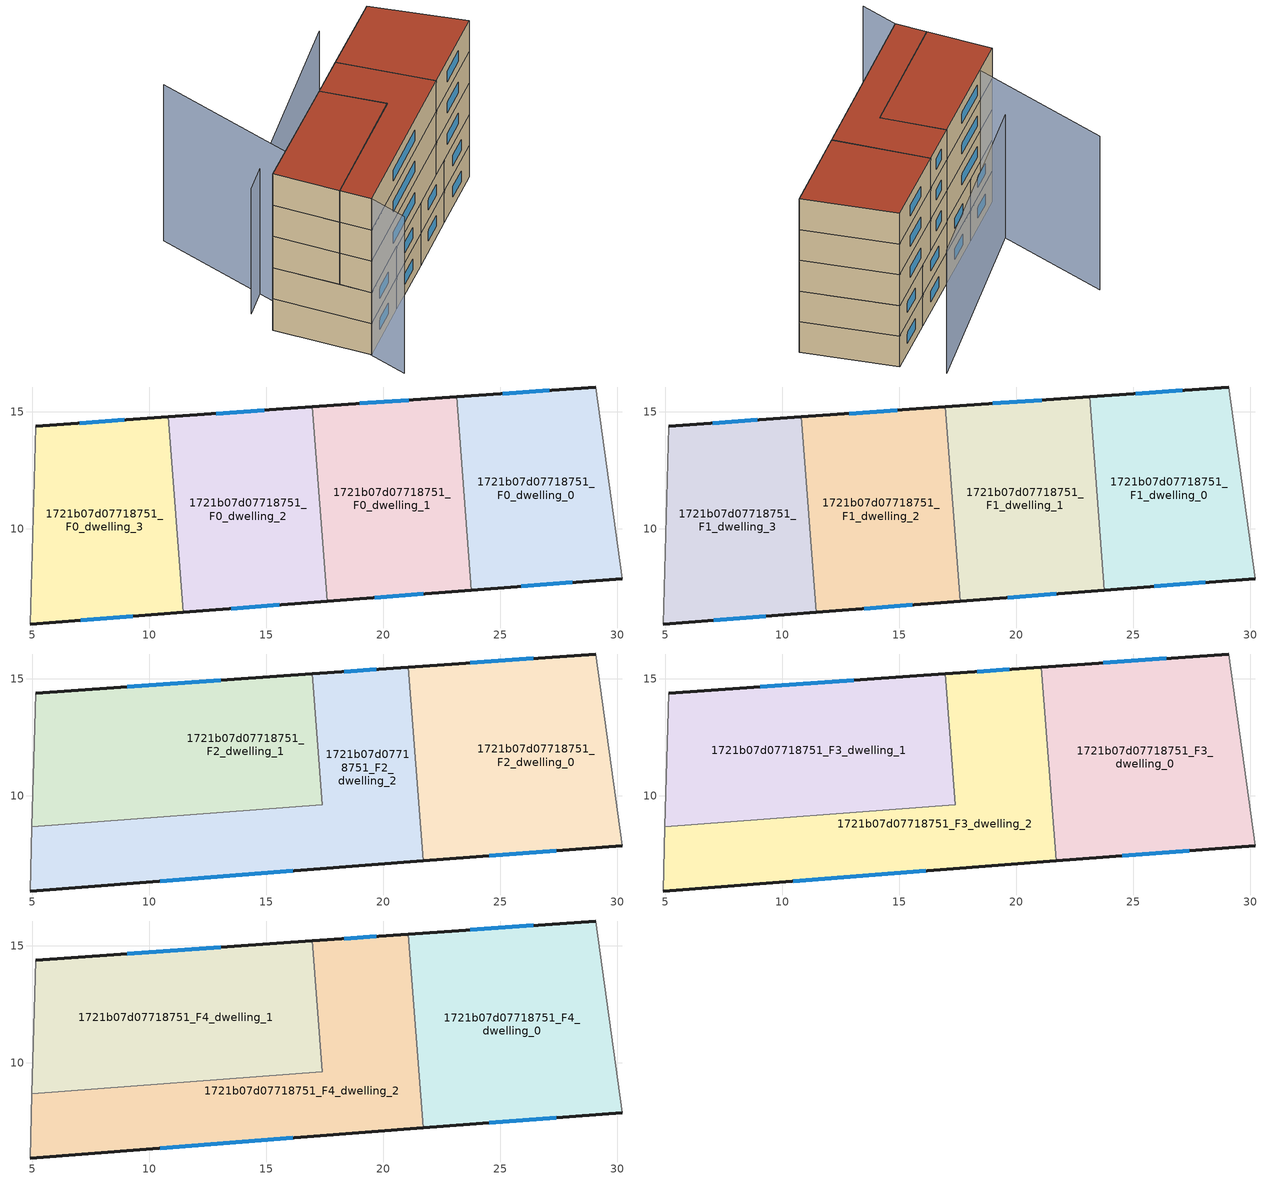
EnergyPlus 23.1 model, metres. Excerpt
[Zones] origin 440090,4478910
1721b07d07718751_F0_dwelling_0
 floor ground (EU_floor_Construction): 29.08,16.05 30.22,7.86 23.77,7.37 23.13,15.64 z0
 wall outside (EU_wall_Construction): 29.08,16.05 23.13,15.64 / 23.77,7.37 30.22,7.86 z0:3
 wall adiabatic (EU_wall_Construction): 30.22,7.86 29.08,16.05 z0:3
 wall to 1721b07d07718751_F0_dwelling_1 (EU_wall_Construction): 23.13,15.64 23.77,7.37 z0:3
 window (EU_Window_Construction): 27.11,15.92 25.1,15.77 / 25.91,7.53 28.08,7.7 z0.99:2.01
1721b07d07718751_F0_dwelling_1
 floor ground (EU_floor_Construction): 23.13,15.64 23.77,7.37 17.6,6.9 16.96,15.21 z0
 wall outside (EU_wall_Construction): 23.13,15.64 16.96,15.21 / 17.6,6.9 23.77,7.37 z0:3
 wall to 1721b07d07718751_F0_dwelling_2 (EU_wall_Construction): 16.96,15.21 17.6,6.9 z0:3
 window (EU_Window_Construction): 21.09,15.49 19.01,15.35 / 19.64,7.05 21.72,7.21 z0.99:2.01
1721b07d07718751_F0_dwelling_2
 floor ground (EU_floor_Construction): 16.96,15.21 17.6,6.9 11.46,6.42 10.82,14.78 z0
 wall outside (EU_wall_Construction): 16.96,15.21 10.82,14.78 / 11.46,6.42 17.6,6.9 z0:3
 wall to 1721b07d07718751_F0_dwelling_3 (EU_wall_Construction): 10.82,14.78 11.46,6.42 z0:3
 window (EU_Window_Construction): 14.93,15.06 12.86,14.92 / 13.49,6.58 15.56,6.74 z0.99:2.01
1721b07d07718751_F0_dwelling_3
 floor ground (EU_floor_Construction): 10.82,14.78 11.46,6.42 4.91,5.92 5.15,14.38 z0
 wall outside (EU_wall_Construction): 10.82,14.78 5.15,14.38 / 4.91,5.92 11.46,6.42 z0:3
 wall adiabatic (EU_wall_Construction): 5.15,14.38 4.91,5.92 z0:3
 window (EU_Window_Construction): 8.94,14.64 7.03,14.51 / 7.08,6.09 9.29,6.26 z0.99:2.01
1721b07d07718751_F1_dwelling_0
 floor to 1721b07d07718751_F0_dwelling_0 (EU_floor_Construction): 29.08,16.05 30.22,7.86 23.77,7.37 23.13,15.64 z3
 wall outside (EU_wall_Construction): 29.08,16.05 23.13,15.64 / 23.77,7.37 30.22,7.86 z3:6
 wall adiabatic (EU_wall_Construction): 30.22,7.86 29.08,16.05 z3:6
 wall to 1721b07d07718751_F1_dwelling_1 (EU_wall_Construction): 23.13,15.64 23.77,7.37 z3:6
 window (EU_Window_Construction): 27.11,15.92 25.1,15.77 / 25.91,7.53 28.08,7.7 z3.99:5.01
1721b07d07718751_F1_dwelling_1
 floor to 1721b07d07718751_F0_dwelling_1 (EU_floor_Construction): 23.13,15.64 23.77,7.37 17.6,6.9 16.96,15.21 z3
 wall outside (EU_wall_Construction): 23.13,15.64 16.96,15.21 / 17.6,6.9 23.77,7.37 z3:6
 wall to 1721b07d07718751_F1_dwelling_2 (EU_wall_Construction): 16.96,15.21 17.6,6.9 z3:6
 window (EU_Window_Construction): 21.09,15.49 19.01,15.35 / 19.64,7.05 21.72,7.21 z3.99:5.01
1721b07d07718751_F1_dwelling_2
 floor to 1721b07d07718751_F0_dwelling_2 (EU_floor_Construction): 16.96,15.21 17.6,6.9 11.46,6.42 10.82,14.78 z3
 wall outside (EU_wall_Construction): 16.96,15.21 10.82,14.78 / 11.46,6.42 17.6,6.9 z3:6
 wall to 1721b07d07718751_F1_dwelling_3 (EU_wall_Construction): 10.82,14.78 11.46,6.42 z3:6
 window (EU_Window_Construction): 14.93,15.06 12.86,14.92 / 13.49,6.58 15.56,6.74 z3.99:5.01
1721b07d07718751_F1_dwelling_3
 floor to 1721b07d07718751_F0_dwelling_3 (EU_floor_Construction): 10.82,14.78 11.46,6.42 4.91,5.92 5.15,14.38 z3
 wall outside (EU_wall_Construction): 10.82,14.78 5.15,14.38 / 4.91,5.92 11.46,6.42 z3:6
 wall adiabatic (EU_wall_Construction): 5.15,14.38 4.91,5.92 z3:6
 window (EU_Window_Construction): 8.94,14.64 7.03,14.51 / 7.08,6.09 9.29,6.26 z3.99:5.01
1721b07d07718751_F2_dwelling_0
 floor to 1721b07d07718751_F1_dwelling_0 (EU_floor_Construction): 29.08,16.05 30.22,7.86 23.77,7.37 23.13,15.64 z6
 floor to 1721b07d07718751_F1_dwelling_1 (EU_floor_Construction): 23.13,15.64 23.77,7.37 21.71,7.21 21.07,15.49 z6
 wall outside (EU_wall_Construction): 21.71,7.21 30.22,7.86 / 29.08,16.05 21.07,15.49 z6:9
 wall adiabatic (EU_wall_Construction): 30.22,7.86 29.08,16.05 z6:9
 wall to 1721b07d07718751_F2_dwelling_2 (EU_wall_Construction): 21.07,15.49 21.71,7.21 z6:9
 window (EU_Window_Construction): 24.53,7.43 27.4,7.65 / 26.42,15.87 23.73,15.68 z6.99:8.01
1721b07d07718751_F2_dwelling_1
 floor to 1721b07d07718751_F1_dwelling_2 (EU_floor_Construction): 16.96,15.21 17.39,9.61 11.25,9.14 10.82,14.78 z6
 floor to 1721b07d07718751_F1_dwelling_3 (EU_floor_Construction): 10.82,14.78 11.25,9.14 4.99,8.66 5.15,14.38 z6
 wall outside (EU_wall_Construction): 16.96,15.21 5.15,14.38 z6:9
 wall adiabatic (EU_wall_Construction): 5.15,14.38 4.99,8.66 z6:9
 wall to 1721b07d07718751_F2_dwelling_2 (EU_wall_Construction): 4.99,8.66 17.39,9.61 16.96,15.21 z6:9
 window (EU_Window_Construction): 13.05,14.93 9.07,14.65 z6.99:8.01
1721b07d07718751_F2_dwelling_2
 floor to 1721b07d07718751_F1_dwelling_1 (EU_floor_Construction): 21.07,15.49 21.71,7.21 17.6,6.9 16.96,15.21 z6
 floor to 1721b07d07718751_F1_dwelling_2 (EU_floor_Construction): 17.39,9.61 17.6,6.9 11.46,6.43 11.25,9.14 z6
 floor to 1721b07d07718751_F1_dwelling_3 (EU_floor_Construction): 11.25,9.14 11.46,6.43 4.91,5.92 4.99,8.66 z6
 wall outside (EU_wall_Construction): 21.07,15.49 16.96,15.21 / 4.91,5.92 21.71,7.21 z6:9
 wall adiabatic (EU_wall_Construction): 4.99,8.66 4.91,5.92 z6:9
 window (EU_Window_Construction): 19.71,15.4 18.32,15.3 / 10.48,6.35 16.14,6.78 z6.99:8.01
1721b07d07718751_F3_dwelling_0
 floor to 1721b07d07718751_F2_dwelling_0 (EU_floor_Construction): 29.08,16.05 30.22,7.86 21.71,7.21 21.07,15.49 z9
 wall outside (EU_wall_Construction): 21.71,7.21 30.22,7.86 / 29.08,16.05 21.07,15.49 z9:12
 wall adiabatic (EU_wall_Construction): 30.22,7.86 29.08,16.05 z9:12
 wall to 1721b07d07718751_F3_dwelling_2 (EU_wall_Construction): 21.07,15.49 21.71,7.21 z9:12
 window (EU_Window_Construction): 24.53,7.43 27.4,7.65 / 26.42,15.87 23.73,15.68 z9.99:11.01
1721b07d07718751_F3_dwelling_1
 floor to 1721b07d07718751_F2_dwelling_1 (EU_floor_Construction): 16.96,15.21 17.39,9.61 4.99,8.66 5.15,14.38 z9
 wall outside (EU_wall_Construction): 16.96,15.21 5.15,14.38 z9:12
 wall adiabatic (EU_wall_Construction): 5.15,14.38 4.99,8.66 z9:12
 wall to 1721b07d07718751_F3_dwelling_2 (EU_wall_Construction): 4.99,8.66 17.39,9.61 16.96,15.21 z9:12
 window (EU_Window_Construction): 13.05,14.93 9.07,14.65 z9.99:11.01
1721b07d07718751_F3_dwelling_2
 floor to 1721b07d07718751_F2_dwelling_2 (EU_floor_Construction): 21.07,15.49 21.71,7.21 4.91,5.92 4.99,8.66 17.39,9.61 16.96,15.21 z9
 wall outside (EU_wall_Construction): 21.07,15.49 16.96,15.21 / 4.91,5.92 21.71,7.21 z9:12
 wall adiabatic (EU_wall_Construction): 4.99,8.66 4.91,5.92 z9:12
 window (EU_Window_Construction): 19.71,15.4 18.32,15.3 / 10.48,6.35 16.14,6.78 z9.99:11.01
1721b07d07718751_F4_dwelling_0
 floor to 1721b07d07718751_F3_dwelling_0 (EU_floor_Construction): 29.08,16.05 30.22,7.86 21.71,7.21 21.07,15.49 z12
 wall outside (EU_wall_Construction): 21.71,7.21 30.22,7.86 / 29.08,16.05 21.07,15.49 z12:15
 wall adiabatic (EU_wall_Construction): 30.22,7.86 29.08,16.05 z12:15
 wall to 1721b07d07718751_F4_dwelling_2 (EU_wall_Construction): 21.07,15.49 21.71,7.21 z12:15
 window (EU_Window_Construction): 24.53,7.43 27.4,7.65 / 26.42,15.87 23.73,15.68 z12.99:14.01
 roof outside (EU_roof_Construction): 30.22,7.86 29.08,16.05 21.07,15.49 21.71,7.21 z15
1721b07d07718751_F4_dwelling_1
 floor to 1721b07d07718751_F3_dwelling_1 (EU_floor_Construction): 16.96,15.21 17.39,9.61 4.99,8.66 5.15,14.38 z12
 wall outside (EU_wall_Construction): 16.96,15.21 5.15,14.38 z12:15
 wall adiabatic (EU_wall_Construction): 5.15,14.38 4.99,8.66 z12:15
 wall to 1721b07d07718751_F4_dwelling_2 (EU_wall_Construction): 4.99,8.66 17.39,9.61 16.96,15.21 z12:15
 window (EU_Window_Construction): 13.05,14.93 9.07,14.65 z12.99:14.01
 roof outside (EU_roof_Construction): 17.39,9.61 16.96,15.21 5.15,14.38 4.99,8.66 z15
1721b07d07718751_F4_dwelling_2
 floor to 1721b07d07718751_F3_dwelling_2 (EU_floor_Construction): 21.07,15.49 21.71,7.21 4.91,5.92 4.99,8.66 17.39,9.61 16.96,15.21 z12
 wall outside (EU_wall_Construction): 21.07,15.49 16.96,15.21 / 4.91,5.92 21.71,7.21 z12:15
 wall adiabatic (EU_wall_Construction): 4.99,8.66 4.91,5.92 z12:15
 window (EU_Window_Construction): 19.71,15.4 18.32,15.3 / 10.48,6.35 16.14,6.78 z12.99:14.01
 roof outside (EU_roof_Construction): 21.71,7.21 21.07,15.49 16.96,15.21 17.39,9.61 4.99,8.66 4.91,5.92 z15
shading: 28.45,19.84 6.58,16.78 z0:12; 13.21,26.85 3.6,2.62 z0:15
[Building]
EU S2 Campaign: North Axis=0; Terrain=City; Solar Distribution=FullExterior
[Site:Location]
Madrid: Latitude=40.5; Longitude=-3.5; Time Zone=1; Elevation=609
[SizingPeriod:WeatherFileDays]
AnnualSizingPeriod: Begin Month=1; Begin Day of Month=1; End Month=12; End Day of Month=31; Day of Week for Start Day=Monday; Use Weather File Daylight Saving Period=No; Use Weather File Rain and Snow Indicators=No
[MATERIAL]
EU_InternalMass_Material: Roughness=MediumRough; Thickness=0.1; Conductivity=1; Density=1800; Specific Heat=900; Thermal Absorptance=0.9; Solar Absorptance=0.7; Visible Absorptance=0.7
[MATERIAL:NOMASS] Roughness=MediumRough; Thermal Absorptance=0.9; Solar Absorptance=0.7; Visible Absorptance=0.7
Name | Thermal Resistance
EU_wall_NoMass | 0.609216
EU_roof_NoMass | 0.513268
EU_floor_NoMass | 0.568163
[WINDOWMATERIAL:SIMPLEGLAZINGSYSTEM]
EU_Window_SimpleGlazing: UFactor=5.50606; Solar Heat Gain Coefficient=0.85; Visible Transmittance=0.85
[CONSTRUCTION]
EU_wall_Construction: EU_wall_NoMass
EU_roof_Construction: EU_roof_NoMass
EU_floor_Construction: EU_floor_NoMass
EU_InternalMass_Construction: EU_InternalMass_Material
EU_Window_Construction: EU_Window_SimpleGlazing
[ZONE] Type=1; Multiplier=1; Ceiling Height=autocalculate; Floor Area=autocalculate; Part of Total Floor Area=Yes
Name | Volume
1721b07d07718751_F0_dwelling_0; 1721b07d07718751_F1_dwelling_0 | 154.298
1721b07d07718751_F2_dwelling_0 | 205.742
1721b07d07718751_F3_dwelling_0; 1721b07d07718751_F4_dwelling_0; 1721b07d07718751_F2_dwelling_2 | 205.746
1721b07d07718751_F0_dwelling_1 | 154.291
1721b07d07718751_F1_dwelling_1 | 154.29
1721b07d07718751_F2_dwelling_1 | 205.706
1721b07d07718751_F3_dwelling_1; 1721b07d07718751_F4_dwelling_1 | 205.718
1721b07d07718751_F0_dwelling_2; 1721b07d07718751_F1_dwelling_2 | 154.3
1721b07d07718751_F3_dwelling_2; 1721b07d07718751_F4_dwelling_2 | 205.755
1721b07d07718751_F0_dwelling_3; 1721b07d07718751_F1_dwelling_3 | 154.315
[INTERNALMASS] Construction=EU_InternalMass_Construction
Name | Zone or ZoneList | Surface Area
1721b07d07718751_F0_dwelling_0_EU_InternalMass | 1721b07d07718751_F0_dwelling_0 | 51.4326
1721b07d07718751_F0_dwelling_1_EU_InternalMass | 1721b07d07718751_F0_dwelling_1 | 51.4302
1721b07d07718751_F0_dwelling_2_EU_InternalMass | 1721b07d07718751_F0_dwelling_2 | 51.4333
1721b07d07718751_F0_dwelling_3_EU_InternalMass | 1721b07d07718751_F0_dwelling_3 | 51.4384
1721b07d07718751_F1_dwelling_0_EU_InternalMass | 1721b07d07718751_F1_dwelling_0 | 51.4326
1721b07d07718751_F1_dwelling_1_EU_InternalMass | 1721b07d07718751_F1_dwelling_1 | 51.4302
1721b07d07718751_F1_dwelling_2_EU_InternalMass | 1721b07d07718751_F1_dwelling_2 | 51.4333
1721b07d07718751_F1_dwelling_3_EU_InternalMass | 1721b07d07718751_F1_dwelling_3 | 51.4384
1721b07d07718751_F2_dwelling_0_EU_InternalMass | 1721b07d07718751_F2_dwelling_0 | 68.5807
1721b07d07718751_F2_dwelling_1_EU_InternalMass | 1721b07d07718751_F2_dwelling_1 | 68.575
1721b07d07718751_F2_dwelling_2_EU_InternalMass | 1721b07d07718751_F2_dwelling_2 | 68.582
1721b07d07718751_F3_dwelling_0_EU_InternalMass | 1721b07d07718751_F3_dwelling_0 | 68.5807
1721b07d07718751_F3_dwelling_1_EU_InternalMass | 1721b07d07718751_F3_dwelling_1 | 68.575
1721b07d07718751_F3_dwelling_2_EU_InternalMass | 1721b07d07718751_F3_dwelling_2 | 68.582
1721b07d07718751_F4_dwelling_0_EU_InternalMass | 1721b07d07718751_F4_dwelling_0 | 68.5807
1721b07d07718751_F4_dwelling_1_EU_InternalMass | 1721b07d07718751_F4_dwelling_1 | 68.575
1721b07d07718751_F4_dwelling_2_EU_InternalMass | 1721b07d07718751_F4_dwelling_2 | 68.582
[OTHEREQUIPMENT] Fuel Type=Electricity; Design Level Calculation Method=Watts/Area; Power per Zone Floor Area=1; Fraction Latent=0; Fraction Radiant=0; Fraction Lost=0; Carbon Dioxide Generation Rate=0; EndUse Subcategory=EU_Step8_InternalGains
Name | Zone or ZoneList or Space or SpaceList | Schedule
EU_Step8_InternalGain_1721b07d07718751_F0_dwelling_0_f000 | 1721b07d07718751_F0_dwelling_0 | EU_Step8_GainSchedule_1721b07d07718751_F0_dwelling_0_f000
EU_Step8_InternalGain_1721b07d07718751_F0_dwelling_1_f000 | 1721b07d07718751_F0_dwelling_1 | EU_Step8_GainSchedule_1721b07d07718751_F0_dwelling_1_f000
EU_Step8_InternalGain_1721b07d07718751_F0_dwelling_2_f000 | 1721b07d07718751_F0_dwelling_2 | EU_Step8_GainSchedule_1721b07d07718751_F0_dwelling_2_f000
EU_Step8_InternalGain_1721b07d07718751_F0_dwelling_3_f000 | 1721b07d07718751_F0_dwelling_3 | EU_Step8_GainSchedule_1721b07d07718751_F0_dwelling_3_f000
EU_Step8_InternalGain_1721b07d07718751_F1_dwelling_0_f000 | 1721b07d07718751_F1_dwelling_0 | EU_Step8_GainSchedule_1721b07d07718751_F1_dwelling_0_f000
EU_Step8_InternalGain_1721b07d07718751_F1_dwelling_1_f000 | 1721b07d07718751_F1_dwelling_1 | EU_Step8_GainSchedule_1721b07d07718751_F1_dwelling_1_f000
EU_Step8_InternalGain_1721b07d07718751_F1_dwelling_2_f000 | 1721b07d07718751_F1_dwelling_2 | EU_Step8_GainSchedule_1721b07d07718751_F1_dwelling_2_f000
EU_Step8_InternalGain_1721b07d07718751_F1_dwelling_3_f000 | 1721b07d07718751_F1_dwelling_3 | EU_Step8_GainSchedule_1721b07d07718751_F1_dwelling_3_f000
EU_Step8_InternalGain_1721b07d07718751_F2_dwelling_0_f000 | 1721b07d07718751_F2_dwelling_0 | EU_Step8_GainSchedule_1721b07d07718751_F2_dwelling_0_f000
EU_Step8_InternalGain_1721b07d07718751_F2_dwelling_1_f000 | 1721b07d07718751_F2_dwelling_1 | EU_Step8_GainSchedule_1721b07d07718751_F2_dwelling_1_f000
EU_Step8_InternalGain_1721b07d07718751_F2_dwelling_2_f000 | 1721b07d07718751_F2_dwelling_2 | EU_Step8_GainSchedule_1721b07d07718751_F2_dwelling_2_f000
EU_Step8_InternalGain_1721b07d07718751_F3_dwelling_0_f000 | 1721b07d07718751_F3_dwelling_0 | EU_Step8_GainSchedule_1721b07d07718751_F3_dwelling_0_f000
EU_Step8_InternalGain_1721b07d07718751_F3_dwelling_1_f000 | 1721b07d07718751_F3_dwelling_1 | EU_Step8_GainSchedule_1721b07d07718751_F3_dwelling_1_f000
EU_Step8_InternalGain_1721b07d07718751_F3_dwelling_2_f000 | 1721b07d07718751_F3_dwelling_2 | EU_Step8_GainSchedule_1721b07d07718751_F3_dwelling_2_f000
EU_Step8_InternalGain_1721b07d07718751_F4_dwelling_0_f000 | 1721b07d07718751_F4_dwelling_0 | EU_Step8_GainSchedule_1721b07d07718751_F4_dwelling_0_f000
EU_Step8_InternalGain_1721b07d07718751_F4_dwelling_1_f000 | 1721b07d07718751_F4_dwelling_1 | EU_Step8_GainSchedule_1721b07d07718751_F4_dwelling_1_f000
EU_Step8_InternalGain_1721b07d07718751_F4_dwelling_2_f000 | 1721b07d07718751_F4_dwelling_2 | EU_Step8_GainSchedule_1721b07d07718751_F4_dwelling_2_f000
[ZONEVENTILATION:DESIGNFLOWRATE] Schedule=EU_AlwaysOn; Design Flow Rate Calculation Method=AirChanges/Hour; Air Changes per Hour=0.752966; Ventilation Type=Natural; Fan Pressure Rise=0; Fan Total Efficiency=1; Constant Term Coefficient=1; Temperature Term Coefficient=0; Velocity Term Coefficient=0; Velocity Squared Term Coefficient=0; Minimum Indoor Temperature=-100; Maximum Indoor Temperature=100; Delta Temperature=-100; Minimum Outdoor Temperature=-100; Maximum Outdoor Temperature=100; Maximum Wind Speed=40
Name | Zone or ZoneList or Space or SpaceList
EU_ConstantAir_1721b07d07718751_F0_dwelling_0 | 1721b07d07718751_F0_dwelling_0
EU_ConstantAir_1721b07d07718751_F0_dwelling_1 | 1721b07d07718751_F0_dwelling_1
EU_ConstantAir_1721b07d07718751_F0_dwelling_2 | 1721b07d07718751_F0_dwelling_2
EU_ConstantAir_1721b07d07718751_F0_dwelling_3 | 1721b07d07718751_F0_dwelling_3
EU_ConstantAir_1721b07d07718751_F1_dwelling_0 | 1721b07d07718751_F1_dwelling_0
EU_ConstantAir_1721b07d07718751_F1_dwelling_1 | 1721b07d07718751_F1_dwelling_1
EU_ConstantAir_1721b07d07718751_F1_dwelling_2 | 1721b07d07718751_F1_dwelling_2
EU_ConstantAir_1721b07d07718751_F1_dwelling_3 | 1721b07d07718751_F1_dwelling_3
EU_ConstantAir_1721b07d07718751_F2_dwelling_0 | 1721b07d07718751_F2_dwelling_0
EU_ConstantAir_1721b07d07718751_F2_dwelling_1 | 1721b07d07718751_F2_dwelling_1
EU_ConstantAir_1721b07d07718751_F2_dwelling_2 | 1721b07d07718751_F2_dwelling_2
EU_ConstantAir_1721b07d07718751_F3_dwelling_0 | 1721b07d07718751_F3_dwelling_0
EU_ConstantAir_1721b07d07718751_F3_dwelling_1 | 1721b07d07718751_F3_dwelling_1
EU_ConstantAir_1721b07d07718751_F3_dwelling_2 | 1721b07d07718751_F3_dwelling_2
EU_ConstantAir_1721b07d07718751_F4_dwelling_0 | 1721b07d07718751_F4_dwelling_0
EU_ConstantAir_1721b07d07718751_F4_dwelling_1 | 1721b07d07718751_F4_dwelling_1
EU_ConstantAir_1721b07d07718751_F4_dwelling_2 | 1721b07d07718751_F4_dwelling_2
[HVACTEMPLATE:THERMOSTAT] Constant Heating Setpoint=20; Constant Cooling Setpoint=50
EU_HeatOnly_1721b07d07718751_F0_dwelling_0; EU_HeatOnly_1721b07d07718751_F0_dwelling_1; EU_HeatOnly_1721b07d07718751_F0_dwelling_2; EU_HeatOnly_1721b07d07718751_F0_dwelling_3; EU_HeatOnly_1721b07d07718751_F1_dwelling_0; EU_HeatOnly_1721b07d07718751_F1_dwelling_1; EU_HeatOnly_1721b07d07718751_F1_dwelling_2; EU_HeatOnly_1721b07d07718751_F1_dwelling_3; EU_HeatOnly_1721b07d07718751_F2_dwelling_0; EU_HeatOnly_1721b07d07718751_F2_dwelling_1; EU_HeatOnly_1721b07d07718751_F2_dwelling_2; EU_HeatOnly_1721b07d07718751_F3_dwelling_0; EU_HeatOnly_1721b07d07718751_F3_dwelling_1; EU_HeatOnly_1721b07d07718751_F3_dwelling_2; EU_HeatOnly_1721b07d07718751_F4_dwelling_0; EU_HeatOnly_1721b07d07718751_F4_dwelling_1; EU_HeatOnly_1721b07d07718751_F4_dwelling_2
[HVACTEMPLATE:ZONE:IDEALLOADSAIRSYSTEM] System Availability Schedule=EU_AlwaysOn; Maximum Heating Supply Air Temperature=50; Minimum Cooling Supply Air Temperature=13; Maximum Heating Supply Air Humidity Ratio=0.0156; Minimum Cooling Supply Air Humidity Ratio=0.0077; Heating Limit=NoLimit; Cooling Limit=NoLimit; Heating Availability Schedule=EU_AlwaysOn; Cooling Availability Schedule=EU_CoolingOff; Dehumidification Control Type=ConstantSensibleHeatRatio; Cooling Sensible Heat Ratio=0.7; Dehumidification Setpoint=60; Humidification Control Type=None; Humidification Setpoint=30; Outdoor Air Method=None; Outdoor Air Flow Rate per Person=0.00944; Outdoor Air Flow Rate per Zone Floor Area=0; Outdoor Air Flow Rate per Zone=0; Demand Controlled Ventilation Type=None; Outdoor Air Economizer Type=NoEconomizer; Heat Recovery Type=None; Sensible Heat Recovery Effectiveness=0.7; Latent Heat Recovery Effectiveness=0.65
Name | Template Thermostat
1721b07d07718751_F0_dwelling_0 | EU_HeatOnly_1721b07d07718751_F0_dwelling_0
1721b07d07718751_F0_dwelling_1 | EU_HeatOnly_1721b07d07718751_F0_dwelling_1
1721b07d07718751_F0_dwelling_2 | EU_HeatOnly_1721b07d07718751_F0_dwelling_2
1721b07d07718751_F0_dwelling_3 | EU_HeatOnly_1721b07d07718751_F0_dwelling_3
1721b07d07718751_F1_dwelling_0 | EU_HeatOnly_1721b07d07718751_F1_dwelling_0
1721b07d07718751_F1_dwelling_1 | EU_HeatOnly_1721b07d07718751_F1_dwelling_1
1721b07d07718751_F1_dwelling_2 | EU_HeatOnly_1721b07d07718751_F1_dwelling_2
1721b07d07718751_F1_dwelling_3 | EU_HeatOnly_1721b07d07718751_F1_dwelling_3
1721b07d07718751_F2_dwelling_0 | EU_HeatOnly_1721b07d07718751_F2_dwelling_0
1721b07d07718751_F2_dwelling_1 | EU_HeatOnly_1721b07d07718751_F2_dwelling_1
1721b07d07718751_F2_dwelling_2 | EU_HeatOnly_1721b07d07718751_F2_dwelling_2
1721b07d07718751_F3_dwelling_0 | EU_HeatOnly_1721b07d07718751_F3_dwelling_0
1721b07d07718751_F3_dwelling_1 | EU_HeatOnly_1721b07d07718751_F3_dwelling_1
1721b07d07718751_F3_dwelling_2 | EU_HeatOnly_1721b07d07718751_F3_dwelling_2
1721b07d07718751_F4_dwelling_0 | EU_HeatOnly_1721b07d07718751_F4_dwelling_0
1721b07d07718751_F4_dwelling_1 | EU_HeatOnly_1721b07d07718751_F4_dwelling_1
1721b07d07718751_F4_dwelling_2 | EU_HeatOnly_1721b07d07718751_F4_dwelling_2
[SIZING:ZONE] Zone Cooling Design Supply Air Temperature Input Method=SupplyAirTemperature; Zone Cooling Design Supply Air Temperature=13; Zone Heating Design Supply Air Temperature Input Method=SupplyAirTemperature; Zone Heating Design Supply Air Temperature=50; Zone Cooling Design Supply Air Humidity Ratio=0.008; Zone Heating Design Supply Air Humidity Ratio=0.008; Cooling Design Air Flow Method=DesignDay; Cooling Design Air Flow Rate=0; Cooling Minimum Air Flow per Zone Floor Area=0.000762; Cooling Minimum Air Flow=0; Cooling Minimum Air Flow Fraction=0.2; Heating Design Air Flow Method=DesignDay; Heating Design Air Flow Rate=0; Heating Maximum Air Flow per Zone Floor Area=0.002032; Heating Maximum Air Flow=0.141576; Heating Maximum Air Flow Fraction=0.3; Account for Dedicated Outdoor Air System=No; Dedicated Outdoor Air System Control Strategy=NeutralSupplyAir; Dedicated Outdoor Air Low Setpoint Temperature for Design=autosize; Dedicated Outdoor Air High Setpoint Temperature for Design=autosize; Zone Load Sizing Method=Sensible Load Only No Latent Load; Zone Latent Cooling Design Supply Air Humidity Ratio Input Method=HumidityRatioDifference; Zone Cooling Design Supply Air Humidity Ratio Difference=0.005; Zone Latent Heating Design Supply Air Humidity Ratio Input Method=HumidityRatioDifference; Zone Humidification Design Supply Air Humidity Ratio Difference=0.005
1721b07d07718751_F0_dwelling_0; 1721b07d07718751_F0_dwelling_1; 1721b07d07718751_F0_dwelling_2; 1721b07d07718751_F0_dwelling_3; 1721b07d07718751_F1_dwelling_0; 1721b07d07718751_F1_dwelling_1; 1721b07d07718751_F1_dwelling_2; 1721b07d07718751_F1_dwelling_3; 1721b07d07718751_F2_dwelling_0; 1721b07d07718751_F2_dwelling_1; 1721b07d07718751_F2_dwelling_2; 1721b07d07718751_F3_dwelling_0; 1721b07d07718751_F3_dwelling_1; 1721b07d07718751_F3_dwelling_2; 1721b07d07718751_F4_dwelling_0; 1721b07d07718751_F4_dwelling_1; 1721b07d07718751_F4_dwelling_2
[SCHEDULE:CONSTANT]
Name | Hourly Value
EU_AlwaysOn | 1
EU_CoolingOff | 0
[SCHEDULE:FILE] Column Number=1; Rows to Skip at Top=0; Number of Hours of Data=8760; Column Separator=Comma; Interpolate to Timestep=No; Minutes per Item=60; Adjust Schedule for Daylight Savings=Yes
Name | File
EU_Step8_GainSchedule_1721b07d07718751_F0_dwelling_0_f000 | ../../schedules/1721b07d07718751/1721b07d07718751_F0_dwelling_0_f000_gain.csv
EU_Step8_GainSchedule_1721b07d07718751_F0_dwelling_1_f000 | ../../schedules/1721b07d07718751/1721b07d07718751_F0_dwelling_1_f000_gain.csv
EU_Step8_GainSchedule_1721b07d07718751_F0_dwelling_2_f000 | ../../schedules/1721b07d07718751/1721b07d07718751_F0_dwelling_2_f000_gain.csv
EU_Step8_GainSchedule_1721b07d07718751_F0_dwelling_3_f000 | ../../schedules/1721b07d07718751/1721b07d07718751_F0_dwelling_3_f000_gain.csv
EU_Step8_GainSchedule_1721b07d07718751_F1_dwelling_0_f000 | ../../schedules/1721b07d07718751/1721b07d07718751_F1_dwelling_0_f000_gain.csv
EU_Step8_GainSchedule_1721b07d07718751_F1_dwelling_1_f000 | ../../schedules/1721b07d07718751/1721b07d07718751_F1_dwelling_1_f000_gain.csv
EU_Step8_GainSchedule_1721b07d07718751_F1_dwelling_2_f000 | ../../schedules/1721b07d07718751/1721b07d07718751_F1_dwelling_2_f000_gain.csv
EU_Step8_GainSchedule_1721b07d07718751_F1_dwelling_3_f000 | ../../schedules/1721b07d07718751/1721b07d07718751_F1_dwelling_3_f000_gain.csv
EU_Step8_GainSchedule_1721b07d07718751_F2_dwelling_0_f000 | ../../schedules/1721b07d07718751/1721b07d07718751_F2_dwelling_0_f000_gain.csv
EU_Step8_GainSchedule_1721b07d07718751_F2_dwelling_1_f000 | ../../schedules/1721b07d07718751/1721b07d07718751_F2_dwelling_1_f000_gain.csv
EU_Step8_GainSchedule_1721b07d07718751_F2_dwelling_2_f000 | ../../schedules/1721b07d07718751/1721b07d07718751_F2_dwelling_2_f000_gain.csv
EU_Step8_GainSchedule_1721b07d07718751_F3_dwelling_0_f000 | ../../schedules/1721b07d07718751/1721b07d07718751_F3_dwelling_0_f000_gain.csv
EU_Step8_GainSchedule_1721b07d07718751_F3_dwelling_1_f000 | ../../schedules/1721b07d07718751/1721b07d07718751_F3_dwelling_1_f000_gain.csv
EU_Step8_GainSchedule_1721b07d07718751_F3_dwelling_2_f000 | ../../schedules/1721b07d07718751/1721b07d07718751_F3_dwelling_2_f000_gain.csv
EU_Step8_GainSchedule_1721b07d07718751_F4_dwelling_0_f000 | ../../schedules/1721b07d07718751/1721b07d07718751_F4_dwelling_0_f000_gain.csv
EU_Step8_GainSchedule_1721b07d07718751_F4_dwelling_1_f000 | ../../schedules/1721b07d07718751/1721b07d07718751_F4_dwelling_1_f000_gain.csv
EU_Step8_GainSchedule_1721b07d07718751_F4_dwelling_2_f000 | ../../schedules/1721b07d07718751/1721b07d07718751_F4_dwelling_2_f000_gain.csv
